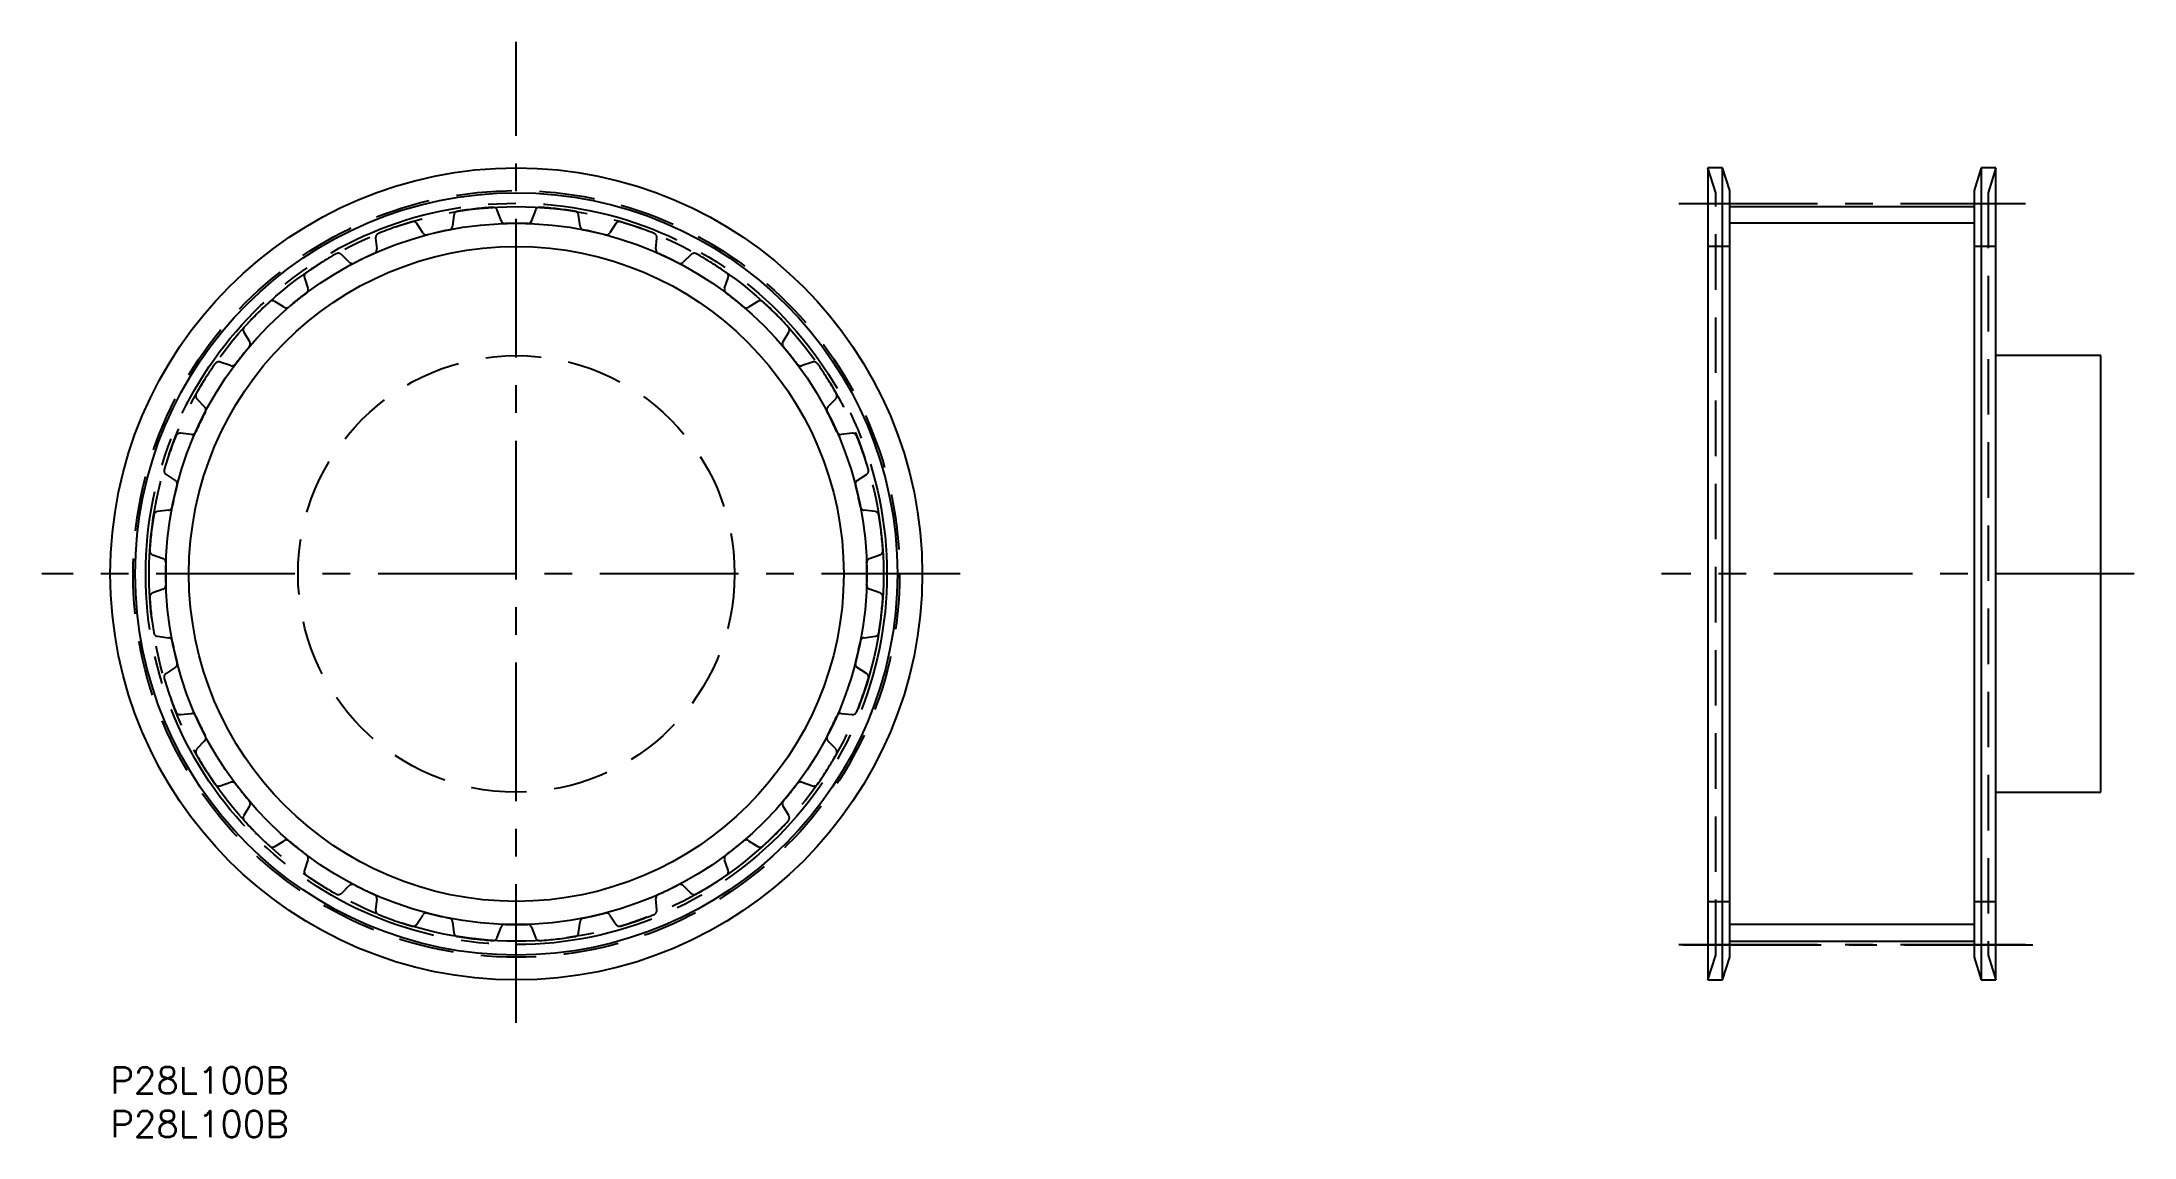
# Model space of a CAD drawing. Extents: x -8 to 232, y -8 to 117.
import ezdxf

# ---------------------------------------------------------------- set-up
doc = ezdxf.new("R2010")
doc.units = 0
doc.header["$LTSCALE"] = 0.5
for name, pattern in [('CENTER', [50.8, 31.75, -6.35, 6.35, -6.35]), ('DASHED', [19.05, 12.7, -6.35]), ('PHANTOM', [63.5, 31.75, -6.35, 6.35, -6.35, 6.35, -6.35])]:
    doc.linetypes.add(name, pattern=pattern)
for name, color, linetype in [('MSM_CENTER', 1, 'CENTER'), ('MSM_CONTINUOUS', 7, 'CONTINUOUS'), ('MSM_DASHED', 4, 'DASHED'), ('MSM_IMAGINARY', 6, 'PHANTOM'), ('MSM_NARROW', 5, 'CONTINUOUS'), ('MSM_PART_NUMBER', 7, 'CONTINUOUS')]:
    doc.layers.add(name, color=color, linetype=linetype)
doc.styles.get("Standard").update_dxf_attribs({"font": 'txt.shx', "height": 3, "bigfont": 'bigfont.shx'})

msp = doc.modelspace()

# ---------------------------------------------------------------- linework, layer by layer
at = {"layer": 'MSM_CENTER'}
for p, q in [((46.5, 5.08), (46.5, 117.43)), ((179.66, 98.94), (219.37, 98.94)), ((97.34, 56.5), (-7.84, 56.5)), ((231.81, 56.5), (177.68, 56.5)), ((179.66, 14.05), (219.37, 14.05)), ((180.1, 14.04), (220.19, 14.04))]:
    msp.add_line(p, q, dxfattribs=at)
msp.add_circle((46.5, 56.5), 42.45, dxfattribs=at)
at = {"layer": 'MSM_CONTINUOUS'}
for p, q in [((184.65, 103), (182.98, 103)), ((182.98, 103), (182.98, 10)), ((185.48, 100.4), (184.65, 103)), ((184.65, 10), (184.65, 103)), ((214.3, 103), (213.48, 100.4)), ((214.3, 103), (214.3, 10)), ((215.98, 103), (214.3, 103)), ((215.98, 10), (215.98, 103)), ((185.48, 12.6), (185.48, 100.4)), ((185.48, 98.56), (213.48, 98.56)), ((213.48, 100.4), (213.48, 12.6)), ((227.98, 81.5), (215.98, 81.5)), ((227.98, 31.5), (227.98, 81.5)), ((215.98, 31.5), (227.98, 31.5)), ((185.48, 14.44), (213.48, 14.44)), ((184.65, 10), (185.48, 12.6)), ((213.48, 12.6), (214.3, 10)), ((182.98, 10), (184.65, 10)), ((214.3, 10), (215.98, 10))]:
    msp.add_line(p, q, dxfattribs=at)
for radius in [46.5, 43.65, 37.5]:
    msp.add_circle((46.5, 56.5), radius, dxfattribs=at)
at = {"layer": 'MSM_DASHED'}
for p, q in [((183.88, 100.15), (182.98, 103)), ((215.98, 103), (215.08, 100.15)), ((183.88, 12.85), (183.88, 100.15)), ((215.08, 100.15), (215.08, 12.85)), ((35.79, 95.56), (35.1, 96.62)), ((39.36, 97.59), (39.2, 96.34)), ((44.75, 96.96), (44.32, 98.15)), ((48.68, 98.15), (48.25, 96.96)), ((53.8, 96.34), (53.64, 97.59)), ((57.9, 96.62), (57.21, 95.56)), ((30.39, 94.97), (30.52, 93.72)), ((62.48, 93.72), (62.61, 94.97)), ((185.48, 94), (182.98, 94)), ((215.98, 94), (213.48, 94)), ((27.37, 92.2), (26.46, 93.08)), ((66.54, 93.08), (65.63, 92.2)), ((22.24, 90.42), (22.64, 89.23)), ((70.36, 89.23), (70.76, 90.42)), ((19.9, 87.05), (18.83, 87.7)), ((74.17, 87.7), (73.1, 87.05)), ((15.3, 84.17), (15.95, 83.1)), ((77.05, 83.1), (77.7, 84.17)), ((13.77, 80.36), (12.58, 80.76)), ((80.42, 80.76), (79.23, 80.36)), ((9.92, 76.54), (10.8, 75.63)), ((82.2, 75.63), (83.08, 76.54)), ((9.28, 72.48), (8.03, 72.61)), ((84.97, 72.61), (83.72, 72.48)), ((6.38, 67.9), (7.44, 67.21)), ((85.56, 67.21), (86.62, 67.9)), ((6.66, 63.8), (5.41, 63.64)), ((87.59, 63.64), (86.34, 63.8)), ((4.85, 58.68), (6.04, 58.25)), ((86.96, 58.25), (88.15, 58.68)), ((6.04, 54.75), (4.85, 54.32)), ((88.15, 54.32), (86.96, 54.75)), ((5.41, 49.36), (6.66, 49.2)), ((86.34, 49.2), (87.59, 49.36)), ((7.44, 45.79), (6.38, 45.1)), ((86.62, 45.1), (85.56, 45.79)), ((8.03, 40.39), (9.28, 40.52)), ((83.72, 40.52), (84.97, 40.39)), ((10.8, 37.37), (9.92, 36.46)), ((83.08, 36.46), (82.2, 37.37)), ((12.58, 32.24), (13.77, 32.64)), ((79.23, 32.64), (80.42, 32.24)), ((15.95, 29.9), (15.3, 28.83)), ((77.7, 28.83), (77.05, 29.9)), ((18.83, 25.3), (19.9, 25.95)), ((73.1, 25.95), (74.17, 25.3)), ((22.64, 23.77), (22.24, 22.58)), ((70.76, 22.58), (70.36, 23.77)), ((26.46, 19.92), (27.37, 20.8)), ((30.52, 19.28), (30.39, 18.03)), ((62.61, 18.03), (62.48, 19.28)), ((65.63, 20.8), (66.54, 19.92)), ((35.1, 16.38), (35.79, 17.44)), ((57.21, 17.44), (57.9, 16.38)), ((182.98, 19), (185.48, 19)), ((213.48, 19), (215.98, 19)), ((39.2, 16.66), (39.36, 15.41)), ((44.32, 14.85), (44.75, 16.04)), ((48.25, 16.04), (48.68, 14.85)), ((53.64, 15.41), (53.8, 16.66)), ((182.98, 10), (183.88, 12.85)), ((215.08, 12.85), (215.98, 10))]:
    msp.add_line(p, q, dxfattribs=at)
for radius in [43.9, 25]:
    msp.add_circle((46.5, 56.5), radius, dxfattribs=at)
for centre, radius, start, end in [((46.5, 56.5), 42.07, 93.6574, 99.1997), ((43.85, 97.98), 0.5, 20, 93.6574), ((49.15, 97.98), 0.5, 86.3426, 160), ((46.5, 56.5), 42.07, 80.8003, 86.3426), ((46.5, 56.5), 42.07, 106.5145, 112.0569), ((34.68, 96.35), 0.5, 32.8571, 106.5145), ((46.5, 56.5), 40.15, 101.0536, 104.6607), ((38.71, 96.4), 0.5, 281.0536, 352.8571), ((39.85, 97.53), 0.5, 99.1997, 172.8571), ((45.22, 97.13), 0.5, 200, 271.8036), ((46.5, 56.5), 40.15, 88.1964, 91.8036), ((47.78, 97.13), 0.5, 268.1964, 340), ((53.15, 97.53), 0.5, 7.1429, 80.8003), ((54.29, 96.4), 0.5, 187.1429, 258.9464), ((46.5, 56.5), 40.15, 75.3393, 78.9464), ((58.32, 96.35), 0.5, 73.4855, 147.1429), ((46.5, 56.5), 42.07, 67.9431, 73.4855), ((30.02, 93.67), 0.5, 293.9107, 5.7143), ((30.89, 95.02), 0.5, 112.0569, 185.7143), ((36.21, 95.83), 0.5, 212.8571, 284.6607), ((56.79, 95.83), 0.5, 255.3393, 327.1429), ((62.11, 95.02), 0.5, 354.2857, 67.9431), ((62.98, 93.67), 0.5, 174.2857, 246.0893), ((46.5, 56.5), 42.07, 119.3717, 124.914), ((26.11, 92.72), 0.5, 45.7143, 119.3717), ((27.72, 92.56), 0.5, 225.7143, 297.5179), ((46.5, 56.5), 40.15, 113.9107, 117.5179), ((46.5, 56.5), 40.15, 62.4821, 66.0893), ((65.28, 92.56), 0.5, 242.4821, 314.2857), ((66.89, 92.72), 0.5, 60.6283, 134.2857), ((46.5, 56.5), 42.07, 55.086, 60.6283), ((22.71, 90.58), 0.5, 124.914, 198.5714), ((22.16, 89.07), 0.5, 306.7679, 18.5714), ((70.84, 89.07), 0.5, 161.4286, 233.2321), ((70.29, 90.58), 0.5, 341.4286, 55.086), ((46.5, 56.5), 42.07, 132.2288, 137.7712), ((18.56, 87.28), 0.5, 58.5714, 132.2288), ((20.16, 87.47), 0.5, 238.5714, 310.375), ((46.5, 56.5), 40.15, 126.7679, 130.375), ((46.5, 56.5), 40.15, 49.625, 53.2321), ((72.84, 87.47), 0.5, 229.625, 301.4286), ((74.44, 87.28), 0.5, 47.7712, 121.4286), ((46.5, 56.5), 42.07, 42.2288, 47.7712), ((15.72, 84.44), 0.5, 137.7712, 211.4286), ((77.28, 84.44), 0.5, 328.5714, 42.2288), ((46.5, 56.5), 40.15, 139.625, 143.2321), ((15.53, 82.84), 0.5, 319.625, 31.4286), ((77.47, 82.84), 0.5, 148.5714, 220.375), ((46.5, 56.5), 40.15, 36.7679, 40.375), ((46.5, 56.5), 42.07, 145.086, 150.6283), ((12.42, 80.29), 0.5, 71.4286, 145.086), ((13.93, 80.84), 0.5, 251.4286, 323.2321), ((79.07, 80.84), 0.5, 216.7679, 288.5714), ((80.58, 80.29), 0.5, 34.914, 108.5714), ((46.5, 56.5), 42.07, 29.3717, 34.914), ((10.28, 76.89), 0.5, 150.6283, 224.2857), ((82.72, 76.89), 0.5, 315.7143, 29.3717), ((46.5, 56.5), 40.15, 152.4821, 156.0893), ((10.44, 75.28), 0.5, 332.4821, 44.2857), ((82.56, 75.28), 0.5, 135.7143, 207.5179), ((46.5, 56.5), 40.15, 23.9107, 27.5179), ((46.5, 56.5), 42.07, 157.9431, 163.4855), ((7.98, 72.11), 0.5, 84.2857, 157.9431), ((9.33, 72.98), 0.5, 264.2857, 336.0893), ((83.67, 72.98), 0.5, 203.9107, 275.7143), ((85.02, 72.11), 0.5, 22.0569, 95.7143), ((46.5, 56.5), 42.07, 16.5145, 22.0569), ((6.65, 68.32), 0.5, 163.4855, 237.1429), ((7.17, 66.79), 0.5, 345.3393, 57.1429), ((85.83, 66.79), 0.5, 122.8571, 194.6607), ((86.35, 68.32), 0.5, 302.8571, 16.5145), ((46.5, 56.5), 40.15, 165.3393, 168.9464), ((46.5, 56.5), 40.15, 11.0536, 14.6607), ((46.5, 56.5), 42.07, 170.8003, 176.3426), ((5.47, 63.15), 0.5, 97.1429, 170.8003), ((6.6, 64.29), 0.5, 277.1429, 348.9464), ((86.4, 64.29), 0.5, 191.0536, 262.8571), ((87.53, 63.15), 0.5, 9.1997, 82.8571), ((46.5, 56.5), 42.07, 3.6574, 9.1997), ((5.02, 59.15), 0.5, 176.3426, 250), ((5.87, 57.78), 0.5, 358.1964, 70), ((46.5, 56.5), 40.15, 178.1964, 181.8036), ((87.13, 57.78), 0.5, 110, 181.8036), ((46.5, 56.5), 40.15, 358.1964, 1.8036), ((87.98, 59.15), 0.5, 290, 3.6574), ((5.87, 55.22), 0.5, 290, 1.8036), ((87.13, 55.22), 0.5, 178.1964, 250), ((5.02, 53.85), 0.5, 110, 183.6574), ((46.5, 56.5), 42.07, 183.6574, 189.1997), ((46.5, 56.5), 42.07, 350.8003, 356.3426), ((87.98, 53.85), 0.5, 356.3426, 70), ((5.47, 49.85), 0.5, 189.1997, 262.8571), ((6.6, 48.71), 0.5, 11.0536, 82.8571), ((46.5, 56.5), 40.15, 191.0536, 194.6607), ((46.5, 56.5), 40.15, 345.3393, 348.9464), ((86.4, 48.71), 0.5, 97.1429, 168.9464), ((87.53, 49.85), 0.5, 277.1429, 350.8003), ((7.17, 46.21), 0.5, 302.8571, 14.6607), ((85.83, 46.21), 0.5, 165.3393, 237.1429), ((6.65, 44.68), 0.5, 122.8571, 196.5145), ((46.5, 56.5), 42.07, 196.5145, 202.0569), ((46.5, 56.5), 42.07, 337.9431, 343.4855), ((86.35, 44.68), 0.5, 343.4855, 57.1429), ((7.98, 40.89), 0.5, 202.0569, 275.7143), ((9.33, 40.02), 0.5, 23.9107, 95.7143), ((46.5, 56.5), 40.15, 203.9107, 207.5179), ((46.5, 56.5), 40.15, 332.4821, 336.0893), ((83.67, 40.02), 0.5, 84.2857, 156.0893), ((85.02, 40.89), 0.5, 264.2857, 337.9431), ((10.28, 36.11), 0.5, 135.7143, 209.3717), ((10.44, 37.72), 0.5, 315.7143, 27.5179), ((82.56, 37.72), 0.5, 152.4821, 224.2857), ((82.72, 36.11), 0.5, 330.6283, 44.2857), ((46.5, 56.5), 42.07, 209.3717, 214.914), ((46.5, 56.5), 42.07, 325.086, 330.6283), ((12.42, 32.71), 0.5, 214.914, 288.5714), ((13.93, 32.16), 0.5, 36.7679, 108.5714), ((46.5, 56.5), 40.15, 216.7679, 220.375), ((46.5, 56.5), 40.15, 319.625, 323.2321), ((79.07, 32.16), 0.5, 71.4286, 143.2321), ((80.58, 32.71), 0.5, 251.4286, 325.086), ((15.72, 28.56), 0.5, 148.5714, 222.2288), ((15.53, 30.16), 0.5, 328.5714, 40.375), ((77.47, 30.16), 0.5, 139.625, 211.4286), ((77.28, 28.56), 0.5, 317.7712, 31.4286), ((46.5, 56.5), 42.07, 222.2288, 227.7712), ((46.5, 56.5), 42.07, 312.2288, 317.7712), ((18.56, 25.72), 0.5, 227.7712, 301.4286), ((20.16, 25.53), 0.5, 49.625, 121.4286), ((46.5, 56.5), 40.15, 229.625, 233.2321), ((22.16, 23.93), 0.5, 341.4286, 53.2321), ((70.84, 23.93), 0.5, 126.7679, 198.5714), ((46.5, 56.5), 40.15, 306.7679, 310.375), ((72.84, 25.53), 0.5, 58.5714, 130.375), ((74.44, 25.72), 0.5, 238.5714, 312.2288), ((22.71, 22.42), 0.5, 161.4286, 235.086), ((46.5, 56.5), 42.07, 235.086, 240.6283), ((46.5, 56.5), 42.07, 299.3717, 304.914), ((70.29, 22.42), 0.5, 304.914, 18.5714), ((26.11, 20.28), 0.5, 240.6283, 314.2857), ((27.72, 20.44), 0.5, 62.4821, 134.2857), ((46.5, 56.5), 40.15, 242.4821, 246.0893), ((30.02, 19.33), 0.5, 354.2857, 66.0893), ((62.98, 19.33), 0.5, 113.9107, 185.7143), ((46.5, 56.5), 40.15, 293.9107, 297.5179), ((65.28, 20.44), 0.5, 45.7143, 117.5179), ((66.89, 20.28), 0.5, 225.7143, 299.3717), ((30.89, 17.98), 0.5, 174.2857, 247.9431), ((46.5, 56.5), 42.07, 247.9431, 253.4855), ((36.21, 17.17), 0.5, 75.3393, 147.1429), ((46.5, 56.5), 40.15, 255.3393, 258.9464), ((38.71, 16.6), 0.5, 7.1429, 78.9464), ((54.29, 16.6), 0.5, 101.0536, 172.8571), ((46.5, 56.5), 40.15, 281.0536, 284.6607), ((56.79, 17.17), 0.5, 32.8571, 104.6607), ((46.5, 56.5), 42.07, 286.5145, 292.0569), ((62.11, 17.98), 0.5, 292.0569, 5.7143), ((34.68, 16.65), 0.5, 253.4855, 327.1429), ((39.85, 15.47), 0.5, 187.1429, 260.8003), ((46.5, 56.5), 42.07, 260.8003, 266.3426), ((43.85, 15.02), 0.5, 266.3426, 340), ((45.22, 15.87), 0.5, 88.1964, 160), ((46.5, 56.5), 40.15, 268.1964, 271.8036), ((47.78, 15.87), 0.5, 20, 91.8036), ((49.15, 15.02), 0.5, 200, 273.6574), ((46.5, 56.5), 42.07, 273.6574, 279.1997), ((53.15, 15.47), 0.5, 279.1997, 352.8571), ((58.32, 16.65), 0.5, 212.8571, 286.5145)]:
    msp.add_arc(centre, radius, start, end, dxfattribs=at)
at = {"layer": 'MSM_IMAGINARY'}
msp.add_circle((46.5, 56.5), 42.06, dxfattribs=at)
at = {"layer": 'MSM_NARROW'}
for p, q in [((44.75, 96.96), (44.87, 96.62)), ((48.25, 96.96), (48.13, 96.62)), ((213.48, 96.65), (185.48, 96.65)), ((213.48, 16.34), (185.48, 16.34))]:
    msp.add_line(p, q, dxfattribs=at)
msp.add_circle((46.5, 56.5), 40.16, dxfattribs=at)

# ---------------------------------------------------------------- texts
at = {"layer": 'MSM_PART_NUMBER'}
for p in [(0, -3), (0, -8)]:
    msp.add_text('P28L100B', height=3, dxfattribs=at).set_placement(p)

doc.saveas('drawing.dxf')
